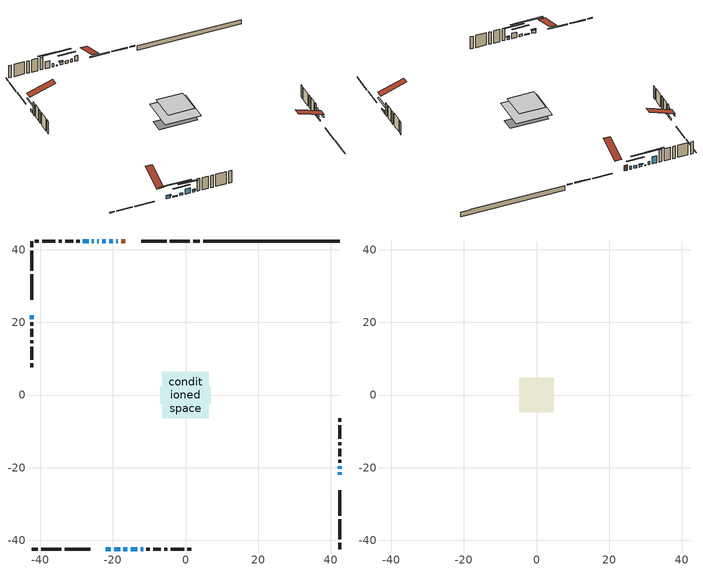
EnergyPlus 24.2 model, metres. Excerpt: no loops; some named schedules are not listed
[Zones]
conditioned space
 floor outside (Floor1 construction): -2.2,-2.2 -2.2,2.2 2.2,2.2 2.2,-2.2 z0.61
 floor adiabatic (AdiabaticFloorConstruction): -6.44,-6.44 -6.44,6.44 6.44,6.44 6.44,-6.44 z3.05
 floor foundation (Slab1 construction): -6.92,-2.47 -6.92,2.47 6.92,2.47 6.92,-2.47 z-1.22
 wall outside (RimJoist1 construction): 3.9,42.42 2.16,42.42 / -42.42,-42.42 -40.68,-42.42 / -42.42,42.42 -42.42,40.68 / 42.42,-42.42 42.42,-40.68 z0.61:0.91
 wall outside (RimJoist2 construction): 1.23,42.42 -4.27,42.42 / -39.75,-42.42 -34.25,-42.42 / -42.42,39.75 -42.42,34.25 / 42.42,-39.75 42.42,-34.25 z0.61:0.91
 wall outside (RimJoist3 construction): -5.2,42.42 -12.25,42.42 / -33.32,-42.42 -26.27,-42.42 / -42.42,33.32 -42.42,26.27 / 42.42,-33.32 42.42,-26.27 z0.61:0.91
 wall outside (AdiabaticWallConstruction 1): -16.58,42.42 -17.69,42.42 z0.61:2.64
 wall outside (AdiabaticWallConstruction): -18.61,42.42 -19.06,42.42 / -25.2,42.42 -25.79,42.42 z0.61:1.83; -19.98,42.42 -21,42.42 / -21.93,42.42 -22.94,42.42 z0.61:1.63; -21.94,-42.42 -20.62,-42.42 z0.61:1.78; -42.42,21.94 -42.42,20.92 / -17.09,-42.42 -16.07,-42.42 / -12.39,-42.42 -11.67,-42.42 z0.61:1.45; -23.87,42.42 -24.28,42.42 z0.61:0.87; -19.69,-42.42 -18.01,-42.42 z0.61:0.99; -26.71,42.42 -28.24,42.42 z0.61:3.41; -15.14,-42.42 -13.31,-42.42 z0.61:2.64; 42.42,-21.94 42.42,-21.25 / 42.42,-20.33 42.42,-19.64 z0.61:1.3
 wall outside (Wall1 construction): -29.17,42.42 -30.05,42.42 / -10.74,-42.42 -9.86,-42.42 / -42.42,20 -42.42,19.12 / 42.42,-18.71 42.42,-17.83 z0.61:5.49
 wall outside (Wall2 construction): -30.98,42.42 -33.1,42.42 / -8.93,-42.42 -6.81,-42.42 / -42.42,18.19 -42.42,16.06 / 42.42,-16.9 42.42,-14.77 z0.61:5.49
 wall outside (Wall3 construction): -34.03,42.42 -34.92,42.42 / -5.88,-42.42 -4.99,-42.42 / -42.42,15.13 -42.42,14.25 / 42.42,-13.84 42.42,-12.96 z0.61:5.49
 wall outside (Wall4 construction): -35.85,42.42 -39.52,42.42 / -4.06,-42.42 -0.39,-42.42 / -42.42,13.32 -42.42,9.64 / 42.42,-12.03 42.42,-8.36 z0.61:5.49
 wall outside (Wall5 construction): -40.45,42.42 -41.49,42.42 / 0.54,-42.42 1.58,-42.42 / -42.42,8.72 -42.42,7.67 / 42.42,-7.43 42.42,-6.39 z0.61:5.49
 wall foundation (FoundationWall1 construction): 4.82,42.42,-1.22 4.82,42.42,0.61 38.66,42.42,0.61 38.66,42.42,0.41 42.42,42.42,0.41 42.42,42.42,-1.22
 window (WindowConstruction 10): -18.62,42.42 -19.06,42.42 z0.61:1.83
 window (WindowConstruction 6): -19.98,42.42 -21,42.42 z0.61:1.62
 window (WindowConstruction 7): -21.93,42.42 -22.94,42.42 z0.61:1.62
 window (WindowConstruction 8): -21.94,-42.42 -20.62,-42.42 z0.61:1.78
 window (WindowConstruction 9): -42.42,21.94 -42.42,20.93 z0.61:1.45
 window (WindowConstruction 12): -23.87,42.42 -24.28,42.42 z0.61:0.86
 window (WindowConstruction 13): -19.69,-42.42 -18.01,-42.42 z0.61:0.99
 window (WindowConstruction 11): -25.21,42.42 -25.78,42.42 z0.61:1.83
 window (WindowConstruction): -26.71,42.42 -28.24,42.42 z0.61:3.41
 window (WindowConstruction 1): -17.09,-42.42 -16.07,-42.42 z0.61:1.45
 window (WindowConstruction 2): -15.14,-42.42 -13.31,-42.42 z0.61:2.64
 window (WindowConstruction 3): -12.38,-42.42 -11.67,-42.42 z0.61:1.45
 window (WindowConstruction 4): 42.42,-21.94 42.42,-21.26 z0.61:1.3
 window (WindowConstruction 5): 42.42,-20.33 42.42,-19.64 z0.61:1.3
 door (Door): -16.58,42.42 -17.69,42.42 z0.61:2.64
 ceiling adiabatic (AdiabaticFloorConstruction): 6.44,-6.44 6.44,6.44 -6.44,6.44 -6.44,-6.44 z3.05
attic - vented
 floor to conditioned space (Floor2 construction Reversed): -4.82,-4.82 -4.82,4.82 4.82,4.82 4.82,-4.82 z5.49
 roof outside (Roof1 construction): -15.65,42.42,5.49 -15.65,33.04,8.61 -13.18,33.04,8.61 -13.18,42.42,5.49; -22.87,-42.42,5.49 -22.87,-33.04,8.61 -25.34,-33.04,8.61 -25.34,-42.42,5.49; -42.42,22.87,5.49 -33.04,22.87,8.61 -33.04,25.34,8.61 -42.42,25.34,5.49; 42.42,-22.87,5.49 33.04,-22.87,8.61 33.04,-25.34,8.61 42.42,-25.34,5.49
shading: -23.64,42.42 -17.34,42.42 -17.34,42.83 -23.64,42.83 z4.26; -23.14,42.42 -21.73,42.42 -21.73,42.83 -23.14,42.83 z1.83; -20.42,-42.42 -22.14,-42.42 -22.14,-42.83 -20.42,-42.83 z1.98; -42.42,18.29 -42.42,24.58 -42.83,24.58 -42.83,18.29 z4.09; -29.3,42.42 -18.85,42.42 -18.85,42.83 -29.3,42.83 z5.88; -12.99,-42.42 -24.71,-42.42 -24.71,-42.83 -12.99,-42.83 z6.01; -30.88,42.42 -24.07,42.42 -24.07,42.83 -30.88,42.83 z6.04; -13.43,-42.42 -19.73,-42.42 -19.73,-42.83 -13.43,-42.83 z4.09; -10.67,-42.42 -17.78,-42.42 -17.78,-42.83 -10.67,-42.83 z5.28; -11.47,-42.42 -12.58,-42.42 -12.58,-42.83 -11.47,-42.83 z1.65; 42.42,-18.62 42.42,-24.58 42.83,-24.58 42.83,-18.62 z3.94; 42.42,-19.44 42.42,-20.53 42.83,-20.53 42.83,-19.44 z1.5
[Building]
Building 1: Terrain=Suburbs
[Site:Location]
Erieau AUT_ON: Latitude {deg}=42.25; Longitude {deg}=-81.9; Time Zone {hr}=-5; Elevation {m}=178; Keep Site Location Information=Yes
[Site:GroundTemperature:Shallow]
5.2292, 3.30147, 3.1471, 4.0619, 7.73432, 11.3896, 14.5586, 16.5661, 16.7366, 15.1039, 12.0157, 8.47254
[Site:WaterMainsTemperature]
Calculation Method=Schedule; Temperature Schedule=mains temperature schedule
[Material] Roughness=Rough; Thermal Absorptance=0.9
Name | Thickness {m} | Conductivity {W/m-K} | Density {kg/m3} | Specific Heat {J/kg-K} | Solar Absorptance | Visible Absorptance
asphalt or fiberglass shingles | 0.00635 | 0.162714 | 1121.4 | 1465.45 | 0.4 | 0.4
ceiling loosefill ins | 0.0846667 | 0.0480833 | 16.02 | 1046.75 | 0.7 | 0.7
ceiling stud and cavity | 0.1397 | 0.0767285 | 65.682 | 1177.47 | 0.7 | 0.7
concrete 4.0 in. | 0.1016 | 1.803125 | 2242.8 | 837.4 | 0.7 | 0.7
concrete 8.0 in. | 0.2032 | 1.803125 | 2242.8 | 837.4 | 0.7 | 0.7
door material | 0.04445 | 0.053851 | 512.64 | 1214.23 | 0.7 | 0.7
exterior vertical ins | 0.0100678 | 0.029427 | 32.04 | 1214.23 | 0.7 | 0.7
floor covering | 0.0127 | 0.0433444 | 54.468 | 1339.84 | 0.6 | 0.6
floor rigid ins; rim joist rigid ins | 0.051816 | 0.029427 | 32.04 | 1214.23 | 0.7 | 0.7
floor rigid ins 1; wall rigid ins | 0.512978 | 0.029427 | 32.04 | 1214.23 | 0.7 | 0.7
floor stud and cavity | 0.1397 | 0.0845638 | 92.3553 | 1139.71 | 0.7 | 0.7
floor stud and cavity 1 | 0.1397 | 1.75129 | 37.0049 | 1207.88 | 0.7 | 0.7
furniture material conditioned space 1 | 0.1524 | 0.115458 | 640.8 | 1214.23 | 0.6 | 0.6
gypsum board | 0.0127 | 0.160291 | 801 | 837.4 | 0.6 | 0.6
gypsum board 1 | 0.0127 | 0.160291 | 801 | 837.4 | 0.7 | 0.7
osb sheathing 0.5 in. | 0.0127 | 0.115458 | 512.64 | 1214.23 | 0.7 | 0.7
osb sheathing 0.75 in. | 0.01905 | 0.115458 | 512.64 | 1214.23 | 0.7 | 0.7
osb sheathing 2.0 in. | 0.0508 | 0.115458 | 512.64 | 1214.23 | 0.7 | 0.7
rim joist stud and cavity | 0.0508 | 0.0298167 | 125.044 | 1163.47 | 0.6 | 0.6
rim joist stud and cavity 1 | 0.0508 | 0.308293 | 125.044 | 1163.47 | 0.6 | 0.6
rim joist stud and cavity 2 | 0.0508 | 0.0386947 | 125.044 | 1163.47 | 0.6 | 0.6
wall stud and cavity | 0.1397 | 0.101847 | 139.0536 | 1170.24 | 0.7 | 0.7
wall stud and cavity 1 | 0.1397 | 0.0830768 | 139.0536 | 1170.24 | 0.7 | 0.7
wall stud and cavity 2 | 0.1397 | 0.0994217 | 139.0536 | 1170.24 | 0.7 | 0.7
wall stud and cavity 3 | 0.1397 | 0.0824723 | 139.0536 | 1170.24 | 0.7 | 0.7
wall stud and cavity 4 | 0.1397 | 0.108832 | 139.0536 | 1170.24 | 0.7 | 0.7
wall stud and cavity 5 | 0.0889 | 0.380278 | 52.3479 | 1209.89 | 0.7 | 0.7
wall stud and cavity 6 | 0.0889 | 0.391764 | 83.0341 | 1211.67 | 0.7 | 0.7
wood siding | 0.0254 | 0.102417 | 544.68 | 1172.36 | 0.4 | 0.4
wood siding 1; wood siding 2; wood siding 3 | 0.0254 | 0.102417 | 544.68 | 1172.36 | 0.7 | 0.7
[WindowMaterial:SimpleGlazingSystem]
Name | U-Factor {W/m2-K} | Solar Heat Gain Coefficient
WindowMaterial | 2.83673 | 0.7
WindowMaterial 1 | 3.01729 | 0.51
WindowMaterial 10 | 6.35255 | 0.57
WindowMaterial 2 | 2.97584 | 0.59
WindowMaterial 3 | 3.04227 | 0.47
WindowMaterial 4 | 3.06555 | 0.43
WindowMaterial 5 | 3.01104 | 0.53
WindowMaterial 6 | 2.97981 | 0.57
WindowMaterial 7 | 2.98209 | 0.6
WindowMaterial 8 | 3.10246 | 0.5
WindowMaterial 9 | 8.11613 | 0.46
[Construction]
AdiabaticFloorConstruction: floor stud and cavity 1, floor rigid ins 1, osb sheathing 0.75 in., floor covering
AdiabaticWallConstruction: wood siding 2, wall rigid ins, wall stud and cavity 5, gypsum board
AdiabaticWallConstruction 1: wood siding 3, wall rigid ins, wall stud and cavity 5, gypsum board
Door: door material
Floor1 construction: floor stud and cavity, floor rigid ins, osb sheathing 0.75 in., floor covering
Floor2 construction Reversed: gypsum board, ceiling stud and cavity, ceiling loosefill ins
FoundationWall1 construction: concrete 8.0 in., gypsum board 1
furniture construction conditioned space 1: furniture material conditioned space 1
PartitionWallConstruction: gypsum board, wall stud and cavity 6, gypsum board
RimJoist1 construction: wood siding 1, osb sheathing 2.0 in., rim joist stud and cavity
RimJoist2 construction: wood siding 1, rim joist rigid ins, osb sheathing 2.0 in., rim joist stud and cavity 1
RimJoist3 construction: wood siding 1, osb sheathing 2.0 in., rim joist stud and cavity 2
Roof1 construction: asphalt or fiberglass shingles
Slab1 construction: concrete 4.0 in.
Wall1 construction: wood siding, osb sheathing 0.5 in., wall stud and cavity, gypsum board
Wall2 construction: wood siding, osb sheathing 0.5 in., wall stud and cavity 1, gypsum board
Wall3 construction: wood siding, osb sheathing 0.5 in., wall stud and cavity 2, gypsum board
Wall4 construction: wood siding, osb sheathing 0.5 in., wall stud and cavity 3, gypsum board
Wall5 construction: wood siding, osb sheathing 0.5 in., wall stud and cavity 4, gypsum board
WindowConstruction: WindowMaterial
WindowConstruction 1; WindowConstruction 9: WindowMaterial 1
WindowConstruction 10: WindowMaterial 7
WindowConstruction 11: WindowMaterial 8
WindowConstruction 12: WindowMaterial 9
WindowConstruction 13: WindowMaterial 10
WindowConstruction 2: WindowMaterial 2
WindowConstruction 3: WindowMaterial 3
WindowConstruction 4; WindowConstruction 5: WindowMaterial 4
WindowConstruction 6; WindowConstruction 7: WindowMaterial 5
WindowConstruction 8: WindowMaterial 6
[Zone] Multiplier=1; Part of Total Floor Area=Yes
Name | Volume {m3}
attic - vented | 47.0934
conditioned space | 558.6
[Space]
Name | Zone | Volume {m3}
attic - vented 1 | attic - vented | 47.0934
conditioned space 1 | conditioned space | 558.6
[ZoneInfiltration:EffectiveLeakageArea]
infil attic - vented 1: Zone or Space=attic - vented 1; Schedule=Always On Discrete; Effective Air Leakage Area {cm2}=4452.96; Stack Coefficient=0.000217454; Wind Coefficient=9.96331e-06
[ZoneMixing]
whole house fan mix: Zone or Space=attic - vented; Schedule=Always On Continuous; Design Flow Rate Calculation Method=Flow/Zone; Design Flow Rate {m3/s}=0; Source Zone or Space=conditioned space
[SurfaceProperty:ExposedFoundationPerimeter]
Slab1: Exposed Perimeter Calculation Method=TotalExposedPerimeter; Total Exposed Perimeter {m}=37.593
[InternalMass] Zone or ZoneList=conditioned space; Space or SpaceList=conditioned space 1
Name | Construction | Surface Area {m2}
furniture mass conditioned space 1 | furniture construction conditioned space 1 | 101.616
partition wall mass | PartitionWallConstruction | 254.041
[Lights]
interior lighting: Zone or ZoneList or Space or SpaceList=conditioned space 1; Schedule=interior lighting schedule; Design Level Calculation Method=LightingLevel; Lighting Level {W}=343.2; Return Air Fraction=0; Fraction Radiant=0.6; Fraction Visible=0.2; Fraction Replaceable=1
[People]
occupants: Zone or ZoneList or Space or SpaceList=conditioned space 1; Number of People Schedule=occupants schedule; Number of People Calculation Method=People; Number of People=3; Fraction Radiant=0.314171; Sensible Heat Fraction=0.56303; Activity Level Schedule=occupants activity schedule; Carbon Dioxide Generation Rate {m3/s-W}=0; Enable ASHRAE 55 Comfort Warnings=No; Mean Radiant Temperature Calculation Type=EnclosureAveraged
[ElectricEquipment] Zone or ZoneList or Space or SpaceList=conditioned space 1; Design Level Calculation Method=EquipmentLevel
Name | Schedule | Design Level {W} | Fraction Latent | Fraction Radiant | Fraction Lost
clothes dryer | clothes dryer schedule | 140.772 | 0.015 | 0.081 | 0.85
clothes washer | clothes washer schedule | 32.1985 | 0.03 | 0.162 | 0.7
cooking range | cooking range schedule | 215.147 | 0.08 | 0.432 | 0.2
dishwasher | dishwasher schedule | 66.8632 | 0.3 | 0.18 | 0.4
fridge | fridge schedule | 72.9452 | 0 | 0.6 | 0
mech vent bath fan 0 | mech vent bath fan 0 schedule | 50.2 | 0 | 0 | 1
mech vent house fan | mech vent house fan schedule | 0 | 0 | 0 | 1
mech vent house fan cfis | mech vent house fan cfis schedule | 0 | 0 | 0 | 0
mech vent range fan 0 | mech vent range fan 0 schedule | 57 | 0 | 0 | 1
misc plug loads | misc plug loads schedule | 494.7 | 0.045 | 0.513 | 0.1
whole house fan | Always On Discrete | 0 | 0 | 0 | 1
[OtherEquipment] Zone or ZoneList or Space or SpaceList=conditioned space 1; Design Level Calculation Method=EquipmentLevel
Name | Fuel Type | Schedule | Design Level {W} | Fraction Latent | Fraction Radiant | Fraction Lost
clothes dryer 1 | Electricity | clothes dryer schedule | 0 | 0.015 | 0.081 | 0.85
cooking range 1 | Electricity | cooking range schedule | 0 | 0.08 | 0.432 | 0.2
general water use latent | None | general water use schedule | 62.594 | 1 | 0 | 0
general water use sensible | None | general water use schedule | -61.6891 | 0 | 0.6 | 0
mech vent house fan latent load | None | Always On Discrete | 0 | 1 | 0 | 0
mech vent house fan sensible load | None | Always On Discrete | 0 | 0 | 0 | 0
water heater energy adjustment1 | NaturalGas | Always On Discrete | 0.01 | 0 | 0 | 1
[ZoneInfiltration:DesignFlowRate] Zone or ZoneList or Space or SpaceList=conditioned space 1; Schedule=Always On Discrete; Design Flow Rate Calculation Method=Flow/Zone; Design Flow Rate {m3/s}=0
infil flow; natural vent flow; whole house fan flow
[Foundation:Kiva]
Foundation Kiva 1: Initial Indoor Air Temperature {C}=18; Wall Height Above Grade {m}=0.609996; Wall Depth Below Slab {m}=0.2032; Custom Block Material Name 1=exterior vertical ins; Custom Block Depth 1 {m}=1.82999; Custom Block X Position 1 {m}=0.2159; Custom Block Z Position 1 {m}=0
[Foundation:Kiva:Settings]
Soil Conductivity {W/m-K}=0.849921; Soil Density {kg/m3}=1842.3; Soil Specific Heat {J/kg-K}=418.7; Ground Solar Absorptivity=0.9; Ground Thermal Absorptivity=0.9; Ground Surface Roughness {m}=0.03; Far-Field Width {m}=40; Deep-Ground Boundary Condition=ZeroFlux; Deep-Ground Depth {m}=40; Minimum Cell Dimension {m}=0.2; Maximum Cell Growth Coefficient=3; Simulation Timestep=Timestep
[Exterior:Lights]
exterior lighting: Schedule=exterior lighting schedule; Design Level {W}=75.6
[Schedule:Constant]
Name | Hourly Value
Always On Continuous; mech vent house fan schedule; mech vent house fan cfis schedule; Always On Discrete | 1
occupants activity schedule | 117.228
fridge schedule | 0
[Schedule:Week:Daily]
interior lighting schedule Week Rule - Jan1-Jan27: interior lighting schedule day, interior lighting schedule day, interior lighting schedule day, interior lighting schedule day, interior lighting schedule day, interior lighting schedule day, interior lighting schedule day, interior lighting schedule default day, interior lighting schedule default day, interior lighting schedule default day, interior lighting schedule default day, interior lighting schedule default day
interior lighting schedule Week Rule - Jan28-Feb3: interior lighting schedule day, interior lighting schedule day, interior lighting schedule day, interior lighting schedule day, interior lighting schedule day 1, interior lighting schedule day 1, interior lighting schedule day 1, interior lighting schedule default day, interior lighting schedule default day, interior lighting schedule default day, interior lighting schedule default day, interior lighting schedule default day
interior lighting schedule Week Rule - Feb4-Feb24: interior lighting schedule day 1, interior lighting schedule day 1, interior lighting schedule day 1, interior lighting schedule day 1, interior lighting schedule day 1, interior lighting schedule day 1, interior lighting schedule day 1, interior lighting schedule default day, interior lighting schedule default day, interior lighting schedule default day, interior lighting schedule default day, interior lighting schedule default day
interior lighting schedule Week Rule - Feb25-Mar3: interior lighting schedule day 1, interior lighting schedule day 1, interior lighting schedule day 1, interior lighting schedule day 1, interior lighting schedule day 2, interior lighting schedule day 2, interior lighting schedule day 2, interior lighting schedule default day, interior lighting schedule default day, interior lighting schedule default day, interior lighting schedule default day, interior lighting schedule default day
interior lighting schedule Week Rule - Mar4-Mar31: interior lighting schedule day 2, interior lighting schedule day 2, interior lighting schedule day 2, interior lighting schedule day 2, interior lighting schedule day 2, interior lighting schedule day 2, interior lighting schedule day 2, interior lighting schedule default day, interior lighting schedule default day, interior lighting schedule default day, interior lighting schedule default day, interior lighting schedule default day
interior lighting schedule Week Rule - Apr1-Apr28: interior lighting schedule day 3, interior lighting schedule day 3, interior lighting schedule day 3, interior lighting schedule day 3, interior lighting schedule day 3, interior lighting schedule day 3, interior lighting schedule day 3, interior lighting schedule default day, interior lighting schedule default day, interior lighting schedule default day, interior lighting schedule default day, interior lighting schedule default day
interior lighting schedule Week Rule - Apr29-May5: interior lighting schedule day 3, interior lighting schedule day 3, interior lighting schedule day 4, interior lighting schedule day 4, interior lighting schedule day 4, interior lighting schedule day 4, interior lighting schedule day 4, interior lighting schedule default day, interior lighting schedule default day, interior lighting schedule default day, interior lighting schedule default day, interior lighting schedule default day
interior lighting schedule Week Rule - May6-May26: interior lighting schedule day 4, interior lighting schedule day 4, interior lighting schedule day 4, interior lighting schedule day 4, interior lighting schedule day 4, interior lighting schedule day 4, interior lighting schedule day 4, interior lighting schedule default day, interior lighting schedule default day, interior lighting schedule default day, interior lighting schedule default day, interior lighting schedule default day
interior lighting schedule Week Rule - May27-Jun2: interior lighting schedule day 4, interior lighting schedule day 4, interior lighting schedule day 4, interior lighting schedule day 4, interior lighting schedule day 4, interior lighting schedule day 5, interior lighting schedule day 5, interior lighting schedule default day, interior lighting schedule default day, interior lighting schedule default day, interior lighting schedule default day, interior lighting schedule default day
interior lighting schedule Week Rule - Jun3-Jun30: interior lighting schedule day 5, interior lighting schedule day 5, interior lighting schedule day 5, interior lighting schedule day 5, interior lighting schedule day 5, interior lighting schedule day 5, interior lighting schedule day 5, interior lighting schedule default day, interior lighting schedule default day, interior lighting schedule default day, interior lighting schedule default day, interior lighting schedule default day
interior lighting schedule Week Rule - Jul1-Jul28: interior lighting schedule day 6, interior lighting schedule day 6, interior lighting schedule day 6, interior lighting schedule day 6, interior lighting schedule day 6, interior lighting schedule day 6, interior lighting schedule day 6, interior lighting schedule default day, interior lighting schedule default day, interior lighting schedule default day, interior lighting schedule default day, interior lighting schedule default day
interior lighting schedule Week Rule - Jul29-Aug4: interior lighting schedule day 6, interior lighting schedule day 6, interior lighting schedule day 6, interior lighting schedule day 7, interior lighting schedule day 7, interior lighting schedule day 7, interior lighting schedule day 7, interior lighting schedule default day, interior lighting schedule default day, interior lighting schedule default day, interior lighting schedule default day, interior lighting schedule default day
interior lighting schedule Week Rule - Aug5-Aug25: interior lighting schedule day 7, interior lighting schedule day 7, interior lighting schedule day 7, interior lighting schedule day 7, interior lighting schedule day 7, interior lighting schedule day 7, interior lighting schedule day 7, interior lighting schedule default day, interior lighting schedule default day, interior lighting schedule default day, interior lighting schedule default day, interior lighting schedule default day
interior lighting schedule Week Rule - Aug26-Sep1: interior lighting schedule day 7, interior lighting schedule day 7, interior lighting schedule day 7, interior lighting schedule day 7, interior lighting schedule day 7, interior lighting schedule day 7, interior lighting schedule day 8, interior lighting schedule default day, interior lighting schedule default day, interior lighting schedule default day, interior lighting schedule default day, interior lighting schedule default day
interior lighting schedule Week Rule - Sep2-Sep29: interior lighting schedule day 8, interior lighting schedule day 8, interior lighting schedule day 8, interior lighting schedule day 8, interior lighting schedule day 8, interior lighting schedule day 8, interior lighting schedule day 8, interior lighting schedule default day, interior lighting schedule default day, interior lighting schedule default day, interior lighting schedule default day, interior lighting schedule default day
interior lighting schedule Week Rule - Sep30-Oct6: interior lighting schedule day 8, interior lighting schedule day 9, interior lighting schedule day 9, interior lighting schedule day 9, interior lighting schedule day 9, interior lighting schedule day 9, interior lighting schedule day 9, interior lighting schedule default day, interior lighting schedule default day, interior lighting schedule default day, interior lighting schedule default day, interior lighting schedule default day
interior lighting schedule Week Rule - Oct7-Oct27: interior lighting schedule day 9, interior lighting schedule day 9, interior lighting schedule day 9, interior lighting schedule day 9, interior lighting schedule day 9, interior lighting schedule day 9, interior lighting schedule day 9, interior lighting schedule default day, interior lighting schedule default day, interior lighting schedule default day, interior lighting schedule default day, interior lighting schedule default day
interior lighting schedule Week Rule - Oct28-Nov3: interior lighting schedule day 9, interior lighting schedule day 9, interior lighting schedule day 9, interior lighting schedule day 9, interior lighting schedule day 10, interior lighting schedule day 10, interior lighting schedule day 10, interior lighting schedule default day, interior lighting schedule default day, interior lighting schedule default day, interior lighting schedule default day, interior lighting schedule default day
interior lighting schedule Week Rule - Nov4-Nov24: interior lighting schedule day 10, interior lighting schedule day 10, interior lighting schedule day 10, interior lighting schedule day 10, interior lighting schedule day 10, interior lighting schedule day 10, interior lighting schedule day 10, interior lighting schedule default day, interior lighting schedule default day, interior lighting schedule default day, interior lighting schedule default day, interior lighting schedule default day
interior lighting schedule Week Rule - Nov25-Dec1: interior lighting schedule day 10, interior lighting schedule day 10, interior lighting schedule day 10, interior lighting schedule day 10, interior lighting schedule day 10, interior lighting schedule day 10, interior lighting schedule day 11, interior lighting schedule default day, interior lighting schedule default day, interior lighting schedule default day, interior lighting schedule default day, interior lighting schedule default day
interior lighting schedule Week Rule - Dec2-Dec31: interior lighting schedule day 11, interior lighting schedule day 11, interior lighting schedule day 11, interior lighting schedule day 11, interior lighting schedule day 11, interior lighting schedule day 11, interior lighting schedule day 11, interior lighting schedule default day, interior lighting schedule default day, interior lighting schedule default day, interior lighting schedule default day, interior lighting schedule default day
occupants schedule Week Rule - Jan1-Dec31: occupants schedule day, occupants schedule day, occupants schedule day, occupants schedule day, occupants schedule day, occupants schedule day, occupants schedule day, occupants schedule default day, occupants schedule default day, occupants schedule default day, occupants schedule default day, occupants schedule default day
clothes dryer schedule Week Rule - Jan1-Dec31: clothes dryer schedule day, clothes dryer schedule day, clothes dryer schedule day, clothes dryer schedule day, clothes dryer schedule day, clothes dryer schedule day, clothes dryer schedule day, clothes dryer schedule default day, clothes dryer schedule default day, clothes dryer schedule default day, clothes dryer schedule default day, clothes dryer schedule default day
clothes washer schedule Week Rule - Jan1-Dec31: clothes washer schedule day, clothes washer schedule day, clothes washer schedule day, clothes washer schedule day, clothes washer schedule day, clothes washer schedule day, clothes washer schedule day, clothes washer schedule default day, clothes washer schedule default day, clothes washer schedule default day, clothes washer schedule default day, clothes washer schedule default day
cooking range schedule Week Rule - Jan1-Dec31: cooking range schedule day, cooking range schedule day, cooking range schedule day, cooking range schedule day, cooking range schedule day, cooking range schedule day, cooking range schedule day, cooking range schedule default day, cooking range schedule default day, cooking range schedule default day, cooking range schedule default day, cooking range schedule default day
dishwasher schedule Week Rule - Jan1-Dec31: dishwasher schedule day, dishwasher schedule day, dishwasher schedule day, dishwasher schedule day, dishwasher schedule day, dishwasher schedule day, dishwasher schedule day, dishwasher schedule default day, dishwasher schedule default day, dishwasher schedule default day, dishwasher schedule default day, dishwasher schedule default day
mech vent bath fan 0 schedule Week Rule - Jan1-Dec31: mech vent bath fan 0 schedule day, mech vent bath fan 0 schedule day, mech vent bath fan 0 schedule day, mech vent bath fan 0 schedule day, mech vent bath fan 0 schedule day, mech vent bath fan 0 schedule day, mech vent bath fan 0 schedule day, mech vent bath fan 0 schedule default day, mech vent bath fan 0 schedule default day, mech vent bath fan 0 schedule default day, mech vent bath fan 0 schedule default day, mech vent bath fan 0 schedule default day
mech vent range fan 0 schedule Week Rule - Jan1-Dec31: mech vent range fan 0 schedule day, mech vent range fan 0 schedule day, mech vent range fan 0 schedule day, mech vent range fan 0 schedule day, mech vent range fan 0 schedule day, mech vent range fan 0 schedule day, mech vent range fan 0 schedule day, mech vent range fan 0 schedule default day, mech vent range fan 0 schedule default day, mech vent range fan 0 schedule default day, mech vent range fan 0 schedule default day, mech vent range fan 0 schedule default day
misc plug loads schedule Week Rule - Jan1-Dec31: misc plug loads schedule day, misc plug loads schedule day, misc plug loads schedule day, misc plug loads schedule day, misc plug loads schedule day, misc plug loads schedule day, misc plug loads schedule day, misc plug loads schedule default day, misc plug loads schedule default day, misc plug loads schedule default day, misc plug loads schedule default day, misc plug loads schedule default day
general water use schedule Week Rule - Jan1-Dec31: general water use schedule day, general water use schedule day, general water use schedule day, general water use schedule day, general water use schedule day, general water use schedule day, general water use schedule day, general water use schedule default day, general water use schedule default day, general water use schedule default day, general water use schedule default day, general water use schedule default day
exterior lighting schedule Week Rule - Jan1-Jan27: exterior lighting schedule day, exterior lighting schedule day, exterior lighting schedule day, exterior lighting schedule day, exterior lighting schedule day, exterior lighting schedule day, exterior lighting schedule day, exterior lighting schedule default day, exterior lighting schedule default day, exterior lighting schedule default day, exterior lighting schedule default day, exterior lighting schedule default day
exterior lighting schedule Week Rule - Jan28-Feb3: exterior lighting schedule day, exterior lighting schedule day, exterior lighting schedule day, exterior lighting schedule day, exterior lighting schedule day 1, exterior lighting schedule day 1, exterior lighting schedule day 1, exterior lighting schedule default day, exterior lighting schedule default day, exterior lighting schedule default day, exterior lighting schedule default day, exterior lighting schedule default day
exterior lighting schedule Week Rule - Feb4-Feb24: exterior lighting schedule day 1, exterior lighting schedule day 1, exterior lighting schedule day 1, exterior lighting schedule day 1, exterior lighting schedule day 1, exterior lighting schedule day 1, exterior lighting schedule day 1, exterior lighting schedule default day, exterior lighting schedule default day, exterior lighting schedule default day, exterior lighting schedule default day, exterior lighting schedule default day
exterior lighting schedule Week Rule - Feb25-Mar3: exterior lighting schedule day 1, exterior lighting schedule day 1, exterior lighting schedule day 1, exterior lighting schedule day 1, exterior lighting schedule day 2, exterior lighting schedule day 2, exterior lighting schedule day 2, exterior lighting schedule default day, exterior lighting schedule default day, exterior lighting schedule default day, exterior lighting schedule default day, exterior lighting schedule default day
exterior lighting schedule Week Rule - Mar4-Mar31: exterior lighting schedule day 2, exterior lighting schedule day 2, exterior lighting schedule day 2, exterior lighting schedule day 2, exterior lighting schedule day 2, exterior lighting schedule day 2, exterior lighting schedule day 2, exterior lighting schedule default day, exterior lighting schedule default day, exterior lighting schedule default day, exterior lighting schedule default day, exterior lighting schedule default day
exterior lighting schedule Week Rule - Apr1-Apr28: exterior lighting schedule day 3, exterior lighting schedule day 3, exterior lighting schedule day 3, exterior lighting schedule day 3, exterior lighting schedule day 3, exterior lighting schedule day 3, exterior lighting schedule day 3, exterior lighting schedule default day, exterior lighting schedule default day, exterior lighting schedule default day, exterior lighting schedule default day, exterior lighting schedule default day
exterior lighting schedule Week Rule - Apr29-May5: exterior lighting schedule day 3, exterior lighting schedule day 3, exterior lighting schedule day 4, exterior lighting schedule day 4, exterior lighting schedule day 4, exterior lighting schedule day 4, exterior lighting schedule day 4, exterior lighting schedule default day, exterior lighting schedule default day, exterior lighting schedule default day, exterior lighting schedule default day, exterior lighting schedule default day
exterior lighting schedule Week Rule - May6-May26: exterior lighting schedule day 4, exterior lighting schedule day 4, exterior lighting schedule day 4, exterior lighting schedule day 4, exterior lighting schedule day 4, exterior lighting schedule day 4, exterior lighting schedule day 4, exterior lighting schedule default day, exterior lighting schedule default day, exterior lighting schedule default day, exterior lighting schedule default day, exterior lighting schedule default day
exterior lighting schedule Week Rule - May27-Jun2: exterior lighting schedule day 4, exterior lighting schedule day 4, exterior lighting schedule day 4, exterior lighting schedule day 4, exterior lighting schedule day 4, exterior lighting schedule day 5, exterior lighting schedule day 5, exterior lighting schedule default day, exterior lighting schedule default day, exterior lighting schedule default day, exterior lighting schedule default day, exterior lighting schedule default day
exterior lighting schedule Week Rule - Jun3-Jun30: exterior lighting schedule day 5, exterior lighting schedule day 5, exterior lighting schedule day 5, exterior lighting schedule day 5, exterior lighting schedule day 5, exterior lighting schedule day 5, exterior lighting schedule day 5, exterior lighting schedule default day, exterior lighting schedule default day, exterior lighting schedule default day, exterior lighting schedule default day, exterior lighting schedule default day
exterior lighting schedule Week Rule - Jul1-Jul28: exterior lighting schedule day 6, exterior lighting schedule day 6, exterior lighting schedule day 6, exterior lighting schedule day 6, exterior lighting schedule day 6, exterior lighting schedule day 6, exterior lighting schedule day 6, exterior lighting schedule default day, exterior lighting schedule default day, exterior lighting schedule default day, exterior lighting schedule default day, exterior lighting schedule default day
exterior lighting schedule Week Rule - Jul29-Aug4: exterior lighting schedule day 6, exterior lighting schedule day 6, exterior lighting schedule day 6, exterior lighting schedule day 7, exterior lighting schedule day 7, exterior lighting schedule day 7, exterior lighting schedule day 7, exterior lighting schedule default day, exterior lighting schedule default day, exterior lighting schedule default day, exterior lighting schedule default day, exterior lighting schedule default day
[Schedule:Year]
interior lighting schedule: interior lighting schedule Week Rule - Jan1-Jan27, 1, 1, 1, 27, interior lighting schedule Week Rule - Jan28-Feb3, 1, 28, 2, 3, interior lighting schedule Week Rule - Feb4-Feb24, 2, 4, 2, 24, interior lighting schedule Week Rule - Feb25-Mar3, 2, 25, 3, 3, interior lighting schedule Week Rule - Mar4-Mar31, 3, 4, 3, 31, interior lighting schedule Week Rule - Apr1-Apr28, 4, 1, 4, 28, interior lighting schedule Week Rule - Apr29-May5, 4, 29, 5, 5, interior lighting schedule Week Rule - May6-May26, 5, 6, 5, 26, interior lighting schedule Week Rule - May27-Jun2, 5, 27, 6, 2, interior lighting schedule Week Rule - Jun3-Jun30, 6, 3, 6, 30, interior lighting schedule Week Rule - Jul1-Jul28, 7, 1, 7, 28, interior lighting schedule Week Rule - Jul29-Aug4, 7, 29, 8, 4, interior lighting schedule Week Rule - Aug5-Aug25, 8, 5, 8, 25, interior lighting schedule Week Rule - Aug26-Sep1, 8, 26, 9, 1, interior lighting schedule Week Rule - Sep2-Sep29, 9, 2, 9, 29, interior lighting schedule Week Rule - Sep30-Oct6, 9, 30, 10, 6, interior lighting schedule Week Rule - Oct7-Oct27, 10, 7, 10, 27, interior lighting schedule Week Rule - Oct28-Nov3, 10, 28, 11, 3, interior lighting schedule Week Rule - Nov4-Nov24, 11, 4, 11, 24, interior lighting schedule Week Rule - Nov25-Dec1, 11, 25, 12, 1, interior lighting schedule Week Rule - Dec2-Dec31, 12, 2, 12, 31
occupants schedule: occupants schedule Week Rule - Jan1-Dec31, 1, 1, 12, 31
clothes dryer schedule: clothes dryer schedule Week Rule - Jan1-Dec31, 1, 1, 12, 31
clothes washer schedule: clothes washer schedule Week Rule - Jan1-Dec31, 1, 1, 12, 31
cooking range schedule: cooking range schedule Week Rule - Jan1-Dec31, 1, 1, 12, 31
dishwasher schedule: dishwasher schedule Week Rule - Jan1-Dec31, 1, 1, 12, 31
mech vent bath fan 0 schedule: mech vent bath fan 0 schedule Week Rule - Jan1-Dec31, 1, 1, 12, 31
mech vent range fan 0 schedule: mech vent range fan 0 schedule Week Rule - Jan1-Dec31, 1, 1, 12, 31
misc plug loads schedule: misc plug loads schedule Week Rule - Jan1-Dec31, 1, 1, 12, 31
general water use schedule: general water use schedule Week Rule - Jan1-Dec31, 1, 1, 12, 31
exterior lighting schedule: exterior lighting schedule Week Rule - Jan1-Jan27, 1, 1, 1, 27, exterior lighting schedule Week Rule - Jan28-Feb3, 1, 28, 2, 3, exterior lighting schedule Week Rule - Feb4-Feb24, 2, 4, 2, 24, exterior lighting schedule Week Rule - Feb25-Mar3, 2, 25, 3, 3, exterior lighting schedule Week Rule - Mar4-Mar31, 3, 4, 3, 31, exterior lighting schedule Week Rule - Apr1-Apr28, 4, 1, 4, 28, exterior lighting schedule Week Rule - Apr29-May5, 4, 29, 5, 5, exterior lighting schedule Week Rule - May6-May26, 5, 6, 5, 26, exterior lighting schedule Week Rule - May27-Jun2, 5, 27, 6, 2, exterior lighting schedule Week Rule - Jun3-Jun30, 6, 3, 6, 30, exterior lighting schedule Week Rule - Jul1-Jul28, 7, 1, 7, 28, exterior lighting schedule Week Rule - Jul29-Aug4, 7, 29, 8, 4, exterior lighting schedule Week Rule - Aug5-Aug25, 8, 5, 8, 25, exterior lighting schedule Week Rule - Aug26-Sep1, 8, 26, 9, 1, exterior lighting schedule Week Rule - Sep2-Sep29, 9, 2, 9, 29, exterior lighting schedule Week Rule - Sep30-Oct6, 9, 30, 10, 6, exterior lighting schedule Week Rule - Oct7-Oct27, 10, 7, 10, 27, exterior lighting schedule Week Rule - Oct28-Nov3, 10, 28, 11, 3, exterior lighting schedule Week Rule - Nov4-Nov24, 11, 4, 11, 24, exterior lighting schedule Week Rule - Nov25-Dec1, 11, 25, 12, 1, exterior lighting schedule Week Rule - Dec2-Dec31, 12, 2, 12, 31
[Schedule:Compact]
mains temperature schedule: Through: 01/01, For: AllDays, Until: 24:00, 8.89333, Through: 01/02, For: AllDays, Until: 24:00, 8.82722, Through: 01/03, For: AllDays, Until: 24:00, 8.76167, Through: 01/04, For: AllDays, Until: 24:00, 8.69778, Through: 01/05, For: AllDays, Until: 24:00, 8.635, Through: 01/06, For: AllDays, Until: 24:00, 8.57333, Through: 01/07, For: AllDays, Until: 24:00, 8.51333, Through: 01/08, For: AllDays, Until: 24:00, 8.455, Through: 01/09, For: AllDays, Until: 24:00, 8.39778, Through: 01/10, For: AllDays, Until: 24:00, 8.34167, Through: 01/11, For: AllDays, Until: 24:00, 8.28722, Through: 01/12, For: AllDays, Until: 24:00, 8.23444, Through: 01/13, For: AllDays, Until: 24:00, 8.18278, Through: 01/14, For: AllDays, Until: 24:00, 8.13222, Through: 01/15, For: AllDays, Until: 24:00, 8.08389, Through: 01/16, For: AllDays, Until: 24:00, 8.03667, Through: 01/17, For: AllDays, Until: 24:00, 7.99111, Through: 01/18, For: AllDays, Until: 24:00, 7.94667, Through: 01/19, For: AllDays, Until: 24:00, 7.90389, Through: 01/20, For: AllDays, Until: 24:00, 7.86278, Through: 01/21, For: AllDays, Until: 24:00, 7.82333, Through: 01/22, For: AllDays, Until: 24:00, 7.78556, Through: 01/23, For: AllDays, Until: 24:00, 7.74889, Through: 01/24, For: AllDays, Until: 24:00, 7.71444, Through: 01/25, For: AllDays, Until: 24:00, 7.68111, Through: 01/26, For: AllDays, Until: 24:00, 7.64944, Through: 01/27, For: AllDays, Until: 24:00, 7.61944, Through: 01/28, For: AllDays, Until: 24:00, 7.59111, Through: 01/29, For: AllDays, Until: 24:00, 7.56444, Through: 01/30, For: AllDays, Until: 24:00, 7.53944, Through: 01/31, For: AllDays, Until: 24:00, 7.51611, Through: 02/01, For: AllDays, Until: 24:00, 7.49444, Through: 02/02, For: AllDays, Until: 24:00, 7.47389, Through: 02/03, For: AllDays, Until: 24:00, 7.45556, Through: 02/04, For: AllDays, Until: 24:00, 7.43889, Through: 02/05, For: AllDays, Until: 24:00, 7.42389, Through: 02/06, For: AllDays, Until: 24:00, 7.41056, Through: 02/07, For: AllDays, Until: 24:00, 7.39889, Through: 02/08, For: AllDays, Until: 24:00, 7.38833, Through: 02/09, For: AllDays, Until: 24:00, 7.38, Through: 02/10, For: AllDays, Until: 24:00, 7.37389, Through: 02/11, For: AllDays, Until: 24:00, 7.36889, Through: 02/12, For: AllDays, Until: 24:00, 7.36556, Through: 02/13, For: AllDays, Until: 24:00, 7.36389, Through: 02/14, For: AllDays, Until: 24:00, 7.36389, Through: 02/15, For: AllDays, Until: 24:00, 7.36611, Through: 02/16, For: AllDays, Until: 24:00, 7.36944, Through: 02/17, For: AllDays, Until: 24:00, 7.375, Through: 02/18, For: AllDays, Until: 24:00, 7.38167, Through: 02/19, For: AllDays, Until: 24:00, 7.39056, Through: 02/20, For: AllDays, Until: 24:00, 7.40056, Through: 02/21, For: AllDays, Until: 24:00, 7.41278, Through: 02/22, For: AllDays, Until: 24:00, 7.42667, Through: 02/23, For: AllDays, Until: 24:00, 7.44222, Through: 02/24, For: AllDays, Until: 24:00, 7.45889, Through: 02/25, For: AllDays, Until: 24:00, 7.47778, Through: 02/26, For: AllDays, Until: 24:00, 7.49833, Through: 02/27, For: AllDays, Until: 24:00, 7.52056, Through: 02/28, For: AllDays, Until: 24:00, 7.54444, Through: 03/01, For: AllDays, Until: 24:00, 7.56944, Through: 03/02, For: AllDays, Until: 24:00, 7.59667, Through: 03/03, For: AllDays, Until: 24:00, 7.62556, Through: 03/04, For: AllDays, Until: 24:00, 7.65556, Through: 03/05, For: AllDays, Until: 24:00, 7.68778, Through: 03/06, For: AllDays, Until: 24:00, 7.72111, Through: 03/07, For: AllDays, Until: 24:00, 7.75611, Through: 03/08, For: AllDays, Until: 24:00, 7.79278, Through: 03/09, For: AllDays, Until: 24:00, 7.83111, Through: 03/10, For: AllDays, Until: 24:00, 7.87111, Through: 03/11, For: AllDays, Until: 24:00, 7.91222, Through: 03/12, For: AllDays, Until: 24:00, 7.95556, Through: 03/13, For: AllDays, Until: 24:00, 8, Through: 03/14, For: AllDays, Until: 24:00, 8.04556, Through: 03/15, For: AllDays, Until: 24:00, 8.09333, Through: 03/16, For: AllDays, Until: 24:00, 8.14222, Through: 03/17, For: AllDays, Until: 24:00, 8.19278, Through: 03/18, For: AllDays, Until: 24:00, 8.24444, Through: 03/19, For: AllDays, Until: 24:00, 8.29778, Through: 03/20, For: AllDays, Until: 24:00, 8.35278, Through: 03/21, For: AllDays, Until: 24:00, 8.40889, Through: 03/22, For: AllDays, Until: 24:00, 8.46611, Through: 03/23, For: AllDays, Until: 24:00, 8.52556, Through: 03/24, For: AllDays, Until: 24:00, 8.58556, Through: 03/25, For: AllDays, Until: 24:00, 8.64722, Through: 03/26, For: AllDays, Until: 24:00, 8.71, Through: 03/27, For: AllDays, Until: 24:00, 8.77444, Through: 03/28, For: AllDays, Until: 24:00, 8.84, Through: 03/29, For: AllDays, Until: 24:00, 8.90667, Through: 03/30, For: AllDays, Until: 24:00, 8.975, Through: 03/31, For: AllDays, Until: 24:00, 9.04389, Through: 04/01, For: AllDays, Until: 24:00, 9.11444, Through: 04/02, For: AllDays, Until: 24:00, 9.18611, Through: 04/03, For: AllDays, Until: 24:00, 9.25889, Through: 04/04, For: AllDays, Until: 24:00, 9.33278, Through: 04/05, For: AllDays, Until: 24:00, 9.40833, Through: 04/06, For: AllDays, Until: 24:00, 9.48444, Through: 04/07, For: AllDays, Until: 24:00, 9.56167, Through: 04/08, For: AllDays, Until: 24:00, 9.64, Through: 04/09, For: AllDays, Until: 24:00, 9.71889, Through: 04/10, For: AllDays, Until: 24:00, 9.79944, Through: 04/11, For: AllDays, Until: 24:00, 9.88056, Through: 04/12, For: AllDays, Until: 24:00, 9.96333, Through: 04/13, For: AllDays, Until: 24:00, 10.0461, Through: 04/14, For: AllDays, Until: 24:00, 10.1306, Through: 04/15, For: AllDays, Until: 24:00, 10.2156, Through: 04/16, For: AllDays, Until: 24:00, 10.3011, Through: 04/17, For: AllDays, Until: 24:00, 10.3878, Through: 04/18, For: AllDays, Until: 24:00, 10.4756, Through: 04/19, For: AllDays, Until: 24:00, 10.5639, Through: 04/20, For: AllDays, Until: 24:00, 10.6528, Through: 04/21, For: AllDays, Until: 24:00, 10.7422, Through: 04/22, For: AllDays, Until: 24:00, 10.8328, Through: 04/23, For: AllDays, Until: 24:00, 10.9239, Through: 04/24, For: AllDays, Until: 24:00, 11.0156, Through: 04/25, For: AllDays, Until: 24:00, 11.1083, Through: 04/26, For: AllDays, Until: 24:00, 11.2011, Through: 04/27, For: AllDays, Until: 24:00, 11.295, Through: 04/28, For: AllDays, Until: 24:00, 11.3889, Through: 04/29, For: AllDays, Until: 24:00, 11.4833, Through: 04/30, For: AllDays, Until: 24:00, 11.5783, Through: 05/01, For: AllDays, Until: 24:00, 11.6739, Through: 05/02, For: AllDays, Until: 24:00, 11.77, Through: 05/03, For: AllDays, Until: 24:00, 11.8661, Through: 05/04, For: AllDays, Until: 24:00, 11.9633, Through: 05/05, For: AllDays, Until: 24:00, 12.06, Through: 05/06, For: AllDays, Until: 24:00, 12.1578, Through: 05/07, For: AllDays, Until: 24:00, 12.255, Through: 05/08, For: AllDays, Until: 24:00, 12.3533, Through: 05/09, For: AllDays, Until: 24:00, 12.4511, Through: 05/10, For: AllDays, Until: 24:00, 12.5494, Through: 05/11, For: AllDays, Until: 24:00, 12.6483, Through: 05/12, For: AllDays, Until: 24:00, 12.7467, Through: 05/13, For: AllDays, Until: 24:00, 12.8456, Through: 05/14, For: AllDays, Until: 24:00, 12.9444, Through: 05/15, For: AllDays, Until: 24:00, 13.0433, Through: 05/16, For: AllDays, Until: 24:00, 13.1422, Through: 05/17, For: AllDays, Until: 24:00, 13.2411, Through: 05/18, For: AllDays, Until: 24:00, 13.34, Through: 05/19, For: AllDays, Until: 24:00, 13.4383, Through: 05/20, For: AllDays, Until: 24:00, 13.5372, Through: 05/21, For: AllDays, Until: 24:00, 13.6356, Through: 05/22, For: AllDays, Until: 24:00, 13.7339, Through: 05/23, For: AllDays, Until: 24:00, 13.8322, Through: 05/24, For: AllDays, Until: 24:00, 13.9306, Through: 05/25, For: AllDays, Until: 24:00, 14.0283, Through: 05/26, For: AllDays, Until: 24:00, 14.1256, Through: 05/27, For: AllDays, Until: 24:00, 14.2228, Through: 05/28, For: AllDays, Until: 24:00, 14.3194, Through: 05/29, For: AllDays, Until: 24:00, 14.4161, Through: 05/30, For: AllDays, Until: 24:00, 14.5122, Through: 05/31, For: AllDays, Until: 24:00, 14.6078, Through: 06/01, For: AllDays, Until: 24:00, 14.7033, Through: 06/02, For: AllDays, Until: 24:00, 14.7978, Through: 06/03, For: AllDays, Until: 24:00, 14.8922, Through: 06/04, For: AllDays, Until: 24:00, 14.9861, Through: 06/05, For: AllDays, Until: 24:00, 15.0789, Through: 06/06, For: AllDays, Until: 24:00, 15.1717, Through: 06/07, For: AllDays, Until: 24:00, 15.2639, Through: 06/08, For: AllDays, Until: 24:00, 15.355, Through: 06/09, For: AllDays, Until: 24:00, 15.4456, Through: 06/10, For: AllDays, Until: 24:00, 15.5356, Through: 06/11, For: AllDays, Until: 24:00, 15.625, Through: 06/12, For: AllDays, Until: 24:00, 15.7139, Through: 06/13, For: AllDays, Until: 24:00, 15.8017, Through: 06/14, For: AllDays, Until: 24:00, 15.8883, Through: 06/15, For: AllDays, Until: 24:00, 15.9744, Through: 06/16, For: AllDays, Until: 24:00, 16.06, Through: 06/17, For: AllDays, Until: 24:00, 16.1444, Through: 06/18, For: AllDays, Until: 24:00, 16.2278, Through: 06/19, For: AllDays, Until: 24:00, 16.3106, Through: 06/20, For: AllDays, Until: 24:00, 16.3922, Through: 06/21, For: AllDays, Until: 24:00, 16.4728, Through: 06/22, For: AllDays, Until: 24:00, 16.5522, Through: 06/23, For: AllDays, Until: 24:00, 16.6311, Through: 06/24, For: AllDays, Until: 24:00, 16.7089, Through: 06/25, For: AllDays, Until: 24:00, 16.7856, Through: 06/26, For: AllDays, Until: 24:00, 16.8606, Through: 06/27, For: AllDays, Until: 24:00, 16.935, Through: 06/28, For: AllDays, Until: 24:00, 17.0083, Through: 06/29, For: AllDays, Until: 24:00, 17.0806, Through: 06/30, For: AllDays, Until: 24:00, 17.1511, Through: 07/01, For: AllDays, Until: 24:00, 17.2211, Through: 07/02, For: AllDays, Until: 24:00, 17.2894, Through: 07/03, For: AllDays, Until: 24:00, 17.3567, Through: 07/04, For: AllDays, Until: 24:00, 17.4228, Through: 07/05, For: AllDays, Until: 24:00, 17.4878, Through: 07/06, For: AllDays, Until: 24:00, 17.5511, Through: 07/07, For: AllDays, Until: 24:00, 17.6133, Through: 07/08, For: AllDays, Until: 24:00, 17.6739, Through: 07/09, For: AllDays, Until: 24:00, 17.7333, Through: 07/10, For: AllDays, Until: 24:00, 17.7911, Through: 07/11, For: AllDays, Until: 24:00, 17.8478, Through: 07/12, For: AllDays, Until: 24:00, 17.9033, Through: 07/13, For: AllDays, Until: 24:00, 17.9572, Through: 07/14, For: AllDays, Until: 24:00, 18.0094, Through: 07/15, For: AllDays, Until: 24:00, 18.0606, Through: 07/16, For: AllDays, Until: 24:00, 18.11, Through: 07/17, For: AllDays, Until: 24:00, 18.1578, Through: 07/18, For: AllDays, Until: 24:00, 18.2044, Through: 07/19, For: AllDays, Until: 24:00, 18.2494, Through: 07/20, For: AllDays, Until: 24:00, 18.2928, Through: 07/21, For: AllDays, Until: 24:00, 18.335, Through: 07/22, For: AllDays, Until: 24:00, 18.3756, Through: 07/23, For: AllDays, Until: 24:00, 18.4139, Through: 07/24, For: AllDays, Until: 24:00, 18.4517, Through: 07/25, For: AllDays, Until: 24:00, 18.4872, Through: 07/26, For: AllDays, Until: 24:00, 18.5211, Through: 07/27, For: AllDays, Until: 24:00, 18.5539, Through: 07/28, For: AllDays, Until: 24:00, 18.5844, Through: 07/29, For: AllDays, Until: 24:00, 18.6139, Through: 07/30, For: AllDays, Until: 24:00, 18.6417, Through: 07/31, For: AllDays, Until: 24:00, 18.6678, Through: 08/01, For: AllDays, Until: 24:00, 18.6917, Through: 08/02, For: AllDays, Until: 24:00, 18.7144, Through: 08/03, For: AllDays, Until: 24:00, 18.7356, Through: 08/04, For: AllDays, Until: 24:00, 18.755, Through: 08/05, For: AllDays, Until: 24:00, 18.7728, Through: 08/06, For: AllDays, Until: 24:00, 18.7889, Through: 08/07, For: AllDays, Until: 24:00, 18.8028, Through: 08/08, For: AllDays, Until: 24:00, 18.8156, Through: 08/09, For: AllDays, Until: 24:00, 18.8267, Through: 08/10, For: AllDays, Until: 24:00, 18.8361, Through: 08/11, For: AllDays, Until: 24:00, 18.8433, Through: 08/12, For: AllDays, Until: 24:00, 18.8494, Through: 08/13, For: AllDays, Until: 24:00, 18.8533, Through: 08/14, For: AllDays, Until: 24:00, 18.8561, Through: 08/15, For: AllDays, Until: 24:00, 18.8567, Through: 08/16, For: AllDays, Until: 24:00, 18.8561, Through: 08/17, For: AllDays, Until: 24:00, 18.8533, Through: 08/18, For: AllDays, Until: 24:00, 18.8489, Through: 08/19, For: AllDays, Until: 24:00, 18.8428, Through: 08/20, For: AllDays, Until: 24:00, 18.835, Through: 08/21, For: AllDays, Until: 24:00, 18.8256, Through: 08/22, For: AllDays, Until: 24:00, 18.8144, Through: 08/23, For: AllDays, Until: 24:00, 18.8017, Through: 08/24, For: AllDays, Until: 24:00, 18.7872, Through: 08/25, For: AllDays, Until: 24:00, 18.7711, Through: 08/26, For: AllDays, Until: 24:00, 18.7533, Through: 08/27, For: AllDays, Until: 24:00, 18.7339, Through: 08/28, For: AllDays, Until: 24:00, 18.7128, Through: 08/29, For: AllDays, Until: 24:00, 18.69, Through: 08/30, For: AllDays, Until: 24:00, 18.6656, Through: 08/31, For: AllDays, Until: 24:00, 18.6394, Through: 09/01, For: AllDays, Until: 24:00, 18.6117, Through: 09/02, For: AllDays, Until: 24:00, 18.5822, Through: 09/03, For: AllDays, Until: 24:00, 18.5511, Through: 09/04, For: AllDays, Until: 24:00, 18.5183, Through: 09/05, For: AllDays, Until: 24:00, 18.4839, Through: 09/06, For: AllDays, Until: 24:00, 18.4483, Through: 09/07, For: AllDays, Until: 24:00, 18.4111, Through: 09/08, For: AllDays, Until: 24:00, 18.3717, Through: 09/09, For: AllDays, Until: 24:00, 18.3311, Through: 09/10, For: AllDays, Until: 24:00, 18.2894, Through: 09/11, For: AllDays, Until: 24:00, 18.2456, Through: 09/12, For: AllDays, Until: 24:00, 18.2006, Through: 09/13, For: AllDays, Until: 24:00, 18.1539, Through: 09/14, For: AllDays, Until: 24:00, 18.1056, Through: 09/15, For: AllDays, Until: 24:00, 18.0561, Through: 09/16, For: AllDays, Until: 24:00, 18.005, Through: 09/17, For: AllDays, Until: 24:00, 17.9528, Through: 09/18, For: AllDays, Until: 24:00, 17.8983, Through: 09/19, For: AllDays, Until: 24:00, 17.8433, Through: 09/20, For: AllDays, Until: 24:00, 17.7867, Through: 09/21, For: AllDays, Until: 24:00, 17.7283, Through: 09/22, For: AllDays, Until: 24:00, 17.6689, Through: 09/23, For: AllDays, Until: 24:00, 17.6078, Through: 09/24, For: AllDays, Until: 24:00, 17.5456, Through: 09/25, For: AllDays, Until: 24:00, 17.4822, Through: 09/26, For: AllDays, Until: 24:00, 17.4172, Through: 09/27, For: AllDays, Until: 24:00, 17.3511, Through: 09/28, For: AllDays, Until: 24:00, 17.2839, Through: 09/29, For: AllDays, Until: 24:00, 17.215, Through: 09/30, For: AllDays, Until: 24:00, 17.1456, Through: 10/01, For: AllDays, Until: 24:00, 17.0744, Through: 10/02, For: AllDays, Until: 24:00, 17.0022, Through: 10/03, For: AllDays, Until: 24:00, 16.9289, Through: 10/04, For: AllDays, Until: 24:00, 16.8544, Through: 10/05, For: AllDays, Until: 24:00, 16.7789, Through: 10/06, For: AllDays, Until: 24:00, 16.7022, Through: 10/07, For: AllDays, Until: 24:00, 16.6244, Through: 10/08, For: AllDays, Until: 24:00, 16.5456, Through: 10/09, For: AllDays, Until: 24:00, 16.4661, Through: 10/10, For: AllDays, Until: 24:00, 16.385, Through: 10/11, For: AllDays, Until: 24:00, 16.3033, Through: 10/12, For: AllDays, Until: 24:00, 16.2206, Through: 10/13, For: AllDays, Until: 24:00, 16.1372, Through: 10/14, For: AllDays, Until: 24:00, 16.0528, Through: 10/15, For: AllDays, Until: 24:00, 15.9672, Through: 10/16, For: AllDays, Until: 24:00, 15.8811, Through: 10/17, For: AllDays, Until: 24:00, 15.7939, Through: 10/18, For: AllDays, Until: 24:00, 15.7061, Through: 10/19, For: AllDays, Until: 24:00, 15.6172, Through: 10/20, For: AllDays, Until: 24:00, 15.5283, Through: 10/21, For: AllDays, Until: 24:00, 15.4383, Through: 10/22, For: AllDays, Until: 24:00, 15.3472, Through: 10/23, For: AllDays, Until: 24:00, 15.2561, Through: 10/24, For: AllDays, Until: 24:00, 15.1639, Through: 10/25, For: AllDays, Until: 24:00, 15.0711, Through: 10/26, For: AllDays, Until: 24:00, 14.9778, Through: 10/27, For: AllDays, Until: 24:00, 14.8839, Through: 10/28, For: AllDays, Until: 24:00, 14.79, Through: 10/29, For: AllDays, Until: 24:00, 14.695, Through: 10/30, For: AllDays, Until: 24:00, 14.6, Through: 10/31, For: AllDays, Until: 24:00, 14.5039, Through: 11/01, For: AllDays, Until: 24:00, 14.4078, Through: 11/02, For: AllDays, Until: 24:00, 14.3111, Through: 11/03, For: AllDays, Until: 24:00, 14.2144, Through: 11/04, For: AllDays, Until: 24:00, 14.1172, Through: 11/05, For: AllDays, Until: 24:00, 14.02, Through: 11/06, For: AllDays, Until: 24:00, 13.9222, Through: 11/07, For: AllDays, Until: 24:00, 13.8239, Through: 11/08, For: AllDays, Until: 24:00, 13.7256, Through: 11/09, For: AllDays, Until: 24:00, 13.6272, Through: 11/10, For: AllDays, Until: 24:00, 13.5289, Through: 11/11, For: AllDays, Until: 24:00, 13.43, Through: 11/12, For: AllDays, Until: 24:00, 13.3311, Through: 11/13, For: AllDays, Until: 24:00, 13.2322, Through: 11/14, For: AllDays, Until: 24:00, 13.1333, Through: 11/15, For: AllDays, Until: 24:00, 13.0344, Through: 11/16, For: AllDays, Until: 24:00, 12.9356, Through: 11/17, For: AllDays, Until: 24:00, 12.8372, Through: 11/18, For: AllDays, Until: 24:00, 12.7383, Through: 11/19, For: AllDays, Until: 24:00, 12.6394, Through: 11/20, For: AllDays, Until: 24:00, 12.5411, Through: 11/21, For: AllDays, Until: 24:00, 12.4428, Through: 11/22, For: AllDays, Until: 24:00, 12.3444, Through: 11/23, For: AllDays, Until: 24:00, 12.2467, Through: 11/24, For: AllDays, Until: 24:00, 12.1494, Through: 11/25, For: AllDays, Until: 24:00, 12.0517, Through: 11/26, For: AllDays, Until: 24:00, 11.955, Through: 11/27, For: AllDays, Until: 24:00, 11.8583, Through: 11/28, For: AllDays, Until: 24:00, 11.7617, Through: 11/29, For: AllDays, Until: 24:00, 11.6661, Through: 11/30, For: AllDays, Until: 24:00, 11.5706, Through: 12/01, For: AllDays, Until: 24:00, 11.4756, Through: 12/02, For: AllDays, Until: 24:00, 11.3806, Through: 12/03, For: AllDays, Until: 24:00, 11.2867, Through: 12/04, For: AllDays, Until: 24:00, 11.1933, Through: 12/05, For: AllDays, Until: 24:00, 11.1, Through: 12/06, For: AllDays, Until: 24:00, 11.0078, Through: 12/07, For: AllDays, Until: 24:00, 10.9161, Through: 12/08, For: AllDays, Until: 24:00, 10.825, Through: 12/09, For: AllDays, Until: 24:00, 10.735, Through: 12/10, For: AllDays, Until: 24:00, 10.645, Through: 12/11, For: AllDays, Until: 24:00, 10.5561, Through: 12/12, For: AllDays, Until: 24:00, 10.4678, Through: 12/13, For: AllDays, Until: 24:00, 10.3806, Through: 12/14, For: AllDays, Until: 24:00, 10.2939, Through: 12/15, For: AllDays, Until: 24:00, 10.2083, Through: 12/16, For: AllDays, Until: 24:00, 10.1233, Through: 12/17, For: AllDays, Until: 24:00, 10.0389, Through: 12/18, For: AllDays, Until: 24:00, 9.95611, Through: 12/19, For: AllDays, Until: 24:00, 9.87389, Through: 12/20, For: AllDays, Until: 24:00, 9.79278, Through: 12/21, For: AllDays, Until: 24:00, 9.71222, Through: 12/22, For: AllDays, Until: 24:00, 9.63333, Through: 12/23, For: AllDays, Until: 24:00, 9.555, Through: 12/24, For: AllDays, Until: 24:00, 9.47778, Through: 12/25, For: AllDays, Until: 24:00, 9.40167, Through: 12/26, For: AllDays, Until: 24:00, 9.32667, Through: 12/27, For: AllDays, Until: 24:00, 9.25278, Through: 12/28, For: AllDays, Until: 24:00, 9.18, Through: 12/29, For: AllDays, Until: 24:00, 9.10833, Through: 12/30, For: AllDays, Until: 24:00, 9.03833, Through: 12/31, For: AllDays, Until: 24:00, 8.96889
